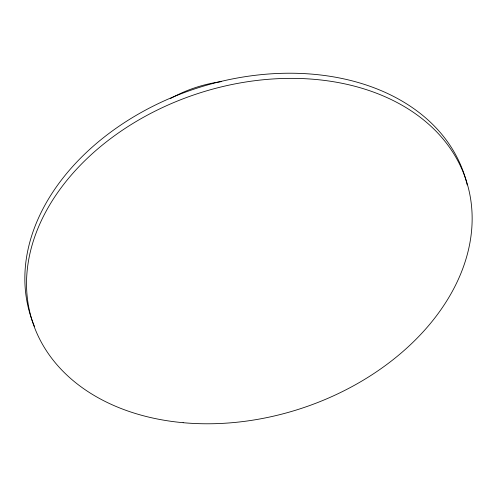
<?xml version="1.0" encoding="UTF-8"?>
<svg xmlns="http://www.w3.org/2000/svg" width="497" height="497" viewBox="0 0 497 497"><rect width="100%" height="100%" fill="white"/><g stroke="black" fill="none" stroke-linecap="round" stroke-linejoin="round"><path stroke-width="0.75" d="M34.467 326.367A228.067 165.706 -18.1 0 1 196.16 88.429A228.067 165.706 -18.1 0 1 467.199 184.896M170.353 98.63A105.339 76.538 -18.1 0 1 171.676 97.897M172.341 97.536A105.339 76.538 -18.1 0 1 221.625 81.589M183.12 422.698A228.067 165.706 -18.1 0 0 466.689 182.008A228.067 165.706 -18.1 0 0 98.207 148.516A228.067 165.706 -18.1 0 0 183.12 422.698"/></g></svg>
